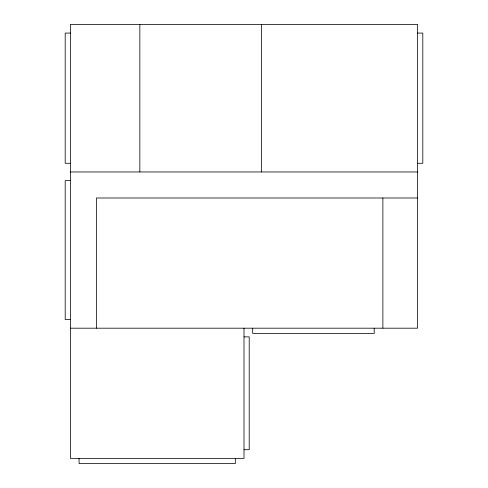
<?xml version="1.0" encoding="UTF-8"?>
<svg xmlns="http://www.w3.org/2000/svg" width="488" height="488" viewBox="0 0 488 488"><rect width="100%" height="100%" fill="white"/><g stroke="black" fill="none" stroke-linecap="round" stroke-linejoin="round"><path stroke-width="0.73" d="M70.406 33.08L65.197 33.08L65.197 163.279L70.406 163.279M417.594 33.08L422.803 33.08L422.803 163.279L417.594 163.279M70.406 171.959L417.594 171.959M70.406 180.639L65.197 180.639L65.197 319.512L70.406 319.512M417.594 197.994L96.441 197.994L96.441 328.192M70.406 328.192L417.594 328.192L417.594 24.4L70.406 24.4L70.406 458.391L244 458.391L244 328.192M244 336.873L249.209 336.873L249.209 449.71L244 449.71M382.879 197.994L382.879 328.192M374.198 328.192L374.198 333.402L252.68 333.402L252.68 328.192M261.361 24.4L261.361 171.959M235.32 458.391L235.32 463.6L79.08 463.6L79.08 458.391M139.843 24.4L139.843 171.959"/></g></svg>
